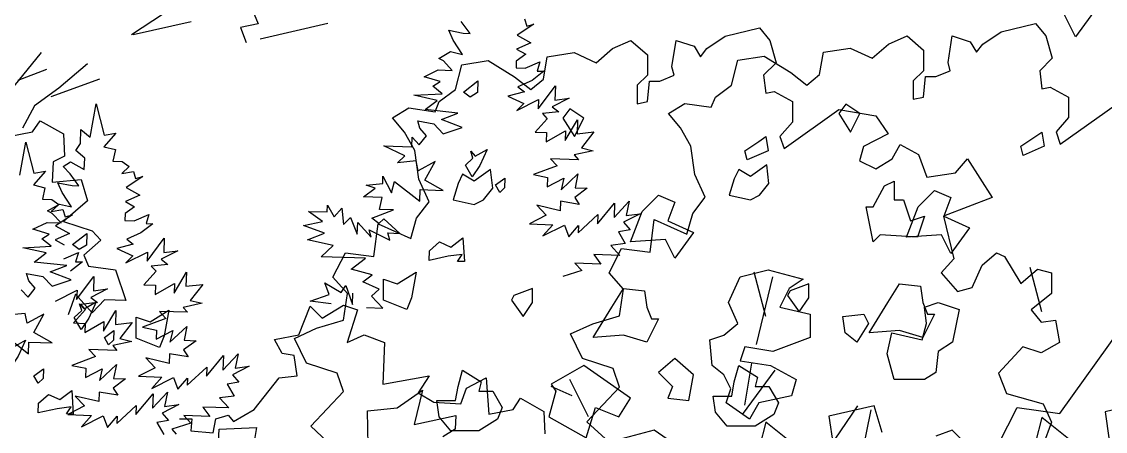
# Model space of a CAD drawing. Header units: inches. Extents: x -11 to 128, y 7 to 56.
# Drawn here: x 27.6 to 28.151, y 23.623 to 23.831 of the extents above; entities that cross this region are included whole.
import ezdxf

# ---------------------------------------------------------------- set-up
doc = ezdxf.new("R2010")
doc.units = ezdxf.units.IN
doc.header["$MEASUREMENT"] = 0
doc.layers.add('CAY', color=94, linetype='Continuous')
doc.layers.add('CAY-3', color=61, linetype='Continuous')
picture_1 = doc.add_image_def('image1.jpg', size_in_pixel=(1680, 1093))

# ---------------------------------------------------------------- blocks, each defined once
blk = doc.blocks.new('A$C76451831')
at = {"layer": 'CAY'}
for p, q in [((1732.8, 1302.8), (1656.2, 1285.1)), ((5930.2, 1214.1), (5920.2, 1227.6)), ((5991.9, 1230.5), (5994.4, 1222.3)), ((5906.3, 1217.6), (5922.5, 1214.3)), ((5911.3, 1206.6), (5906.3, 1217.6)), ((5922.5, 1214.3), (5930.2, 1214.1)), ((6002.6, 1224.7), (5983.6, 1212.2)), ((5994.4, 1222.3), (6002.6, 1224.7)), ((5921.6, 1190.3), (5911.3, 1206.6)), ((5999.1, 1203.5), (5983, 1196.4)), ((5983.6, 1212.2), (5999.1, 1203.5)), ((5894.8, 1185.8), (5908.2, 1193.5)), ((5908.2, 1193.5), (5921.6, 1190.3)), ((5993.3, 1190.6), (5982.6, 1182.8)), ((5983, 1196.4), (5993.3, 1190.6)), ((5900.1, 1182.9), (5894.8, 1185.8)), ((5910.1, 1172.2), (5900.1, 1182.9)), ((5982.6, 1182.8), (5982.3, 1175.1)), ((5992.7, 1174.7), (6009.3, 1181.8)), ((6009.3, 1181.8), (6006.2, 1171.5)), ((5878.2, 1165.1), (5894.3, 1172.7)), ((5894.3, 1172.7), (5910.1, 1172.2)), ((5982.3, 1175.1), (5992.7, 1174.7)), ((6013.9, 1171.3), (6000.4, 1160.8)), ((6006.2, 1171.5), (6013.9, 1171.3)), ((5896.6, 1159.5), (5878.2, 1165.1)), ((5888.2, 1154.3), (5896.6, 1159.5)), ((5898.8, 1145.8), (5888.2, 1154.3)), ((6000.4, 1160.8), (5984.3, 1153.7)), ((5984.3, 1153.7), (5991.8, 1148)), ((6007.4, 1128.9), (6026.9, 1154.9)), ((6026.9, 1154.9), (6026.3, 1138.6)), ((5866.6, 1144.2), (5898.8, 1145.8)), ((5893.1, 1138.3), (5866.6, 1144.2)), ((5991.8, 1148), (5973, 1143.2)), ((5973, 1143.2), (5991.3, 1134.9)), ((6042.3, 1140.8), (6023.3, 1131)), ((6026.3, 1138.6), (6042.3, 1140.8)), ((5879.6, 1127.9), (5893.1, 1138.3)), ((5983.3, 1127), (6007.8, 1139.3)), ((5991.3, 1134.9), (5983.3, 1127)), ((6007.8, 1139.3), (6007.4, 1128.9)), ((6023.3, 1131), (6030.9, 1125.3)), ((5916.6, 1123.9), (5879.6, 1127.9)), ((5897.8, 1116.8), (5916.6, 1123.9)), ((5921.5, 1107.8), (5897.8, 1116.8)), ((6017.4, 1117.6), (6003.8, 1102.2)), ((6030.9, 1125.3), (6012.2, 1123.3)), ((6012.2, 1123.3), (6017.4, 1117.6)), ((6037.9, 1092.9), (6051.8, 1116.4)), ((6051.8, 1116.4), (6051.3, 1100.6)), ((5435.2, 1102.7), (5443.6, 1115.3)), ((5443.6, 1115.3), (5470, 1100.6)), ((5871, 1115), (5889.4, 1111.7)), ((5873.4, 1106.8), (5871, 1115)), ((5880.8, 1098.4), (5873.4, 1106.8)), ((5889.4, 1111.7), (5899.9, 1100.4)), ((5899.9, 1100.4), (5921.5, 1107.8)), ((5407.8, 1097.4), (5435.2, 1102.7)), ((5470, 1100.6), (5471.1, 1075.2)), ((5864.5, 1085.8), (5864.9, 1096.7)), ((5864.9, 1096.7), (5872.8, 1088.2)), ((5872.8, 1088.2), (5880.8, 1098.4)), ((6003.8, 1102.2), (6016.9, 1101.8)), ((6016.5, 1091.4), (6038.3, 1103.8)), ((6016.9, 1101.8), (6016.5, 1091.4)), ((6038.3, 1103.8), (6037.9, 1092.9)), ((6051.3, 1100.6), (6070.4, 1102.6)), ((6070.4, 1102.6), (6056.2, 1084.5)), ((5420.6, 1053.6), (5427.3, 1091)), ((5427.3, 1091), (5436.5, 1055.8)), ((5856.5, 1075.7), (5832.8, 1086.9)), ((5832.8, 1086.9), (5864.5, 1085.8)), ((6069.6, 1081.4), (6048.2, 1076.7)), ((6056.2, 1084.5), (6069.6, 1081.4)), ((5458.4, 1068.9), (5457.3, 1045.7)), ((5471.1, 1075.2), (5458.4, 1068.9)), ((5848, 1067.8), (5856.5, 1075.7)), ((5869.4, 1069.8), (5848, 1067.8)), ((5871.7, 1058.8), (5869.4, 1069.8)), ((5890.7, 1069), (5871.7, 1058.8)), ((5879.1, 1048.1), (5890.7, 1069)), ((6053, 1071.1), (6021.3, 1072.2)), ((6021.3, 1072.2), (6028.7, 1064.2)), ((6048.2, 1076.7), (6053, 1071.1)), ((5449.8, 1058.1), (5436.1, 1042.7)), ((5436.5, 1055.8), (5449.8, 1058.1)), ((6028.7, 1064.2), (6002.1, 1054.3)), ((6033.2, 1037.3), (6052.4, 1055.2)), ((6052.4, 1055.2), (6049.1, 1039.5)), ((5436.1, 1042.7), (5449.1, 1039.5)), ((5457.3, 1045.7), (5490, 1048.9)), ((5490, 1048.9), (5497.4, 1024.6)), ((5812.7, 1042.3), (5831.4, 1044.3)), ((5831.4, 1044.3), (5831.6, 1052.5)), ((5831.6, 1052.5), (5841.4, 1033.6)), ((5841.4, 1033.6), (5844.6, 1046.6)), ((5844.6, 1046.6), (5873.3, 1024.3)), ((5900, 1036.5), (5879.1, 1048.1)), ((6002.1, 1054.3), (6017.8, 1051)), ((6017.8, 1051), (6017.5, 1040.6)), ((6017.5, 1040.6), (6036.4, 1050.3)), ((6036.4, 1050.3), (6033.2, 1037.3)), ((5449.1, 1039.5), (5446.4, 1026.4)), ((5809.5, 1029.2), (5823, 1039.2)), ((5823, 1039.2), (5812.7, 1042.3)), ((5873.3, 1024.3), (5873.7, 1037.4)), ((5873.7, 1037.4), (5900, 1036.5)), ((6062.7, 1039), (6048.8, 1028.6)), ((6049.1, 1039.5), (6062.7, 1039)), ((2228.3, 971.5), (2215.1, 1021.6)), ((5446.4, 1026.4), (5456.8, 1026.1)), ((5464.8, 1020.4), (5456.3, 1012.5)), ((5456.8, 1026.1), (5464.8, 1020.4)), ((5497.4, 1024.6), (5470, 1001.4)), ((5768.6, 1012.1), (5768.9, 1019.8)), ((5768.9, 1019.8), (5776.6, 1006.4)), ((5830.8, 1028.5), (5809.5, 1029.2)), ((5827.6, 1015), (5830.8, 1028.5)), ((6005.9, 1019.7), (6016.3, 1008.4)), ((6032.4, 1013.3), (6005.9, 1019.7)), ((6032.8, 1024.2), (6032.4, 1013.3)), ((6053.9, 1020.7), (6032.8, 1024.2)), ((6048.8, 1028.6), (6053.9, 1020.7)), ((6074.5, 998.7), (6093.9, 1022)), ((6093.3, 1005.7), (6110.2, 1024.2)), ((6093.9, 1022), (6093.3, 1005.7)), ((6110.2, 1024.2), (6107, 1008)), ((2217.8, 939.8), (2236.3, 1016.3)), ((5456.3, 1012.5), (5469.5, 1014.7)), ((5480.2, 1008.9), (5461.2, 996.5)), ((5469.5, 1014.7), (5472, 1006.5)), ((5472, 1006.5), (5480.2, 1008.9)), ((5747.3, 1012.8), (5768.6, 1012.1)), ((5763.2, 1001.4), (5747.3, 1012.8)), ((5776.6, 1006.4), (5785.1, 1016.5)), ((5785.1, 1016.5), (5787.1, 997.8)), ((5819.1, 1004.9), (5843.5, 1014.5)), ((5843.5, 1014.5), (5827.6, 1015)), ((6016.3, 1008.4), (5997.4, 998.7)), ((6052.8, 988.6), (6074.8, 1009.1)), ((6074.8, 1009.1), (6074.5, 998.7)), ((6122.9, 1010.1), (6104, 1000.4)), ((6107, 1008), (6122.9, 1010.1)), ((5461.2, 996.5), (5476.8, 987.8)), ((5470, 1001.4), (5502.7, 990.9)), ((5741.8, 996.7), (5763.2, 1001.4)), ((5765.5, 988.2), (5741.8, 996.7)), ((5787.1, 997.8), (5795.1, 1005.7)), ((5795.1, 1005.7), (5802.6, 986.9)), ((5802.6, 986.9), (5803.1, 1000)), ((5803.1, 1000), (5818.4, 983.6)), ((5827.1, 999.2), (5819.1, 1004.9)), ((5832.7, 1004.4), (5827.1, 999.2)), ((5850.7, 987.9), (5832.7, 1004.4)), ((5997.4, 998.7), (6024.1, 997.7)), ((6024.1, 997.7), (6012.8, 985)), ((6012.8, 985), (6037.3, 997.3)), ((6037.3, 997.3), (6042.2, 983.9)), ((6042.2, 983.9), (6053.1, 996.7)), ((6053.1, 996.7), (6052.8, 988.6)), ((6104, 1000.4), (6111.4, 992)), ((5476.8, 987.8), (5460.6, 980.6)), ((5502.7, 990.9), (5512.2, 980.3)), ((5746.2, 980.7), (5765.5, 988.2)), ((5818.4, 983.6), (5815.9, 991.8)), ((5815.9, 991.8), (5839.5, 980.1)), ((5839.5, 980.1), (5837.1, 988.4)), ((5837.1, 988.4), (5850.7, 987.9)), ((6111.4, 992), (6098.2, 989.7)), ((6098.2, 989.7), (6105.9, 976.3)), ((5460.6, 980.6), (5470.9, 974.8)), ((5512.2, 980.3), (5493.2, 963.4)), ((5775.4, 974.2), (5746.2, 980.7)), ((5761.9, 961.5), (5775.4, 974.2)), ((6105.9, 976.3), (6089.5, 974.1)), ((6089.5, 974.1), (6099.9, 962.9)), ((5470.3, 959), (5486.9, 966.1)), ((5486.9, 966.1), (5483.8, 955.8)), ((5493.2, 963.4), (5498.5, 950.8)), ((5812.1, 959.8), (5761.9, 961.5)), ((5795.8, 947.2), (5812.1, 959.8)), ((6070.5, 963.9), (6078.3, 953.2)), ((6099.9, 962.9), (6070.5, 963.9)), ((5491.5, 955.5), (5478, 945.1)), ((5483.8, 955.8), (5491.5, 955.5)), ((5498.5, 950.8), (5529.1, 946.6)), ((5529.1, 946.6), (5540.7, 911.8)), ((5819.6, 940.9), (5795.8, 947.2)), ((6056.8, 945.8), (6035.2, 938.9)), ((6078.3, 953.2), (6048.9, 954.2)), ((6048.9, 954.2), (6056.8, 945.8)), ((5485, 913.1), (5504.5, 939.2)), ((5504.5, 939.2), (5503.9, 922.9)), ((5808.9, 933.2), (5819.6, 940.9)), ((5827.2, 924.8), (5808.9, 933.2)), ((5460.9, 911.2), (5485.4, 923.5)), ((5485.4, 923.5), (5485, 913.1)), ((5519.9, 925), (5501, 915.3)), ((5503.9, 922.9), (5519.9, 925)), ((5770.8, 918.6), (5765.8, 931.9)), ((5765.8, 931.9), (5784.4, 920.9)), ((5784.4, 920.9), (5789.7, 928.8)), ((5789.7, 928.8), (5797.1, 907.3)), ((5797.1, 907.3), (5797.6, 920.4)), ((5818.7, 916.9), (5827.2, 924.8)), ((2201.9, 860.6), (2238.9, 910.7)), ((2204.6, 871.1), (2212.5, 918.7)), ((5483.7, 919.1), (5475.3, 895.9)), ((5502.7, 898.1), (5483.7, 919.1)), ((5508.5, 909.6), (5489.8, 907.5)), ((5501, 915.3), (5508.5, 909.6)), ((5516.4, 912.8), (5502.7, 898.1)), ((5540.7, 911.8), (5516.4, 912.8)), ((5749.2, 911.2), (5770.8, 918.6)), ((5773.1, 908.1), (5749.2, 911.2)), ((5831.4, 903.4), (5818.7, 916.9)), ((2027.8, 857.9), (2006.6, 900.2)), ((5495.1, 901.9), (5481.4, 886.5)), ((5489.8, 907.5), (5495.1, 901.9)), ((5515.5, 877.1), (5529.5, 900.7)), ((5529.5, 900.7), (5528.9, 884.8)), ((5812.9, 904), (5831.4, 903.4)), ((2009.3, 881.7), (1985.5, 892.2)), ((5481.4, 886.5), (5494.5, 886)), ((5494.1, 875.6), (5515.9, 888)), ((5494.5, 886), (5494.1, 875.6)), ((5515.9, 888), (5515.5, 877.1)), ((5528.9, 884.8), (5548, 886.9)), ((5548, 886.9), (5533.8, 868.8)), ((2281, 794.5), (2332.5, 870.4)), ((2326.2, 761), (2347.8, 865.6)), ((2491.6, 827), (2512.8, 868.3)), ((2512.8, 868.3), (2561.2, 861.8)), ((5547.3, 865.6), (5525.8, 860.9)), ((5525.8, 860.9), (5530.6, 855.3)), ((5533.8, 868.8), (5547.3, 865.6)), ((5506.3, 848.5), (5479.7, 838.5)), ((5498.9, 856.4), (5506.3, 848.5)), ((5530.6, 855.3), (5498.9, 856.4)), ((5479.7, 838.5), (5495.4, 835.2)), ((5495.4, 835.2), (5495.1, 824.8)), ((5495.1, 824.8), (5514, 834.6)), ((5510.8, 821.5), (5530, 839.5)), ((5514, 834.6), (5510.8, 821.5)), ((5530, 839.5), (5526.8, 823.7)), ((5540.3, 823.2), (5526.4, 812.8)), ((5526.8, 823.7), (5540.3, 823.2)), ((5526.4, 812.8), (5531.5, 805)), ((5510, 797.5), (5483.5, 803.9)), ((5483.5, 803.9), (5494, 792.7)), ((5510.4, 808.4), (5510, 797.5)), ((5531.5, 805), (5510.4, 808.4)), ((5552.1, 782.9), (5571.5, 806.3)), ((5570.9, 790), (5587.9, 808.4)), ((5571.5, 806.3), (5570.9, 790)), ((5587.9, 808.4), (5584.6, 792.2)), ((5494, 792.7), (5475, 782.9)), ((5530.4, 772.8), (5552.4, 793.3)), ((5552.4, 793.3), (5552.1, 782.9)), ((5600.5, 794.4), (5581.6, 784.6)), ((5584.6, 792.2), (5600.5, 794.4)), ((5475, 782.9), (5501.7, 782)), ((5501.7, 782), (5490.4, 769.2)), ((5490.4, 769.2), (5514.9, 781.5)), ((5514.9, 781.5), (5519.8, 768.2)), ((5519.8, 768.2), (5530.7, 781)), ((5530.7, 781), (5530.4, 772.8)), ((5589, 776.2), (5575.8, 773.9)), ((5575.8, 773.9), (5583.5, 760.5)), ((5581.6, 784.6), (5589, 776.2))]:
    blk.add_line(p, q, dxfattribs=at)
for points in [[(4325.7, 2148.1), (4326.7, 2161.8), (4368.9, 2163.9), (4363.7, 2132.3)], [(4495.5, 2123.9), (4494.4, 2182.9), (4528.2, 2186.1), (4556.7, 2206.1), (4547.2, 2167.1), (4594.6, 2177.6), (4593.6, 2161.8), (4579.9, 2153.4)], [(5682, 1245), (5690.4, 1225), (5670.4, 1220.8), (5676.7, 1203.9)], [(1738.5, 824), (1713.4, 847.2), (1750.3, 886.5), (1743.2, 907.3), (1708.6, 918.7), (1694.9, 946.6), (1720, 958), (1750.3, 967.1), (1755, 997.4), (1738.5, 1015.9), (1752.7, 1043.4), (1784.9, 1039.1), (1789.6, 1076), (1826.6, 1059.5), (1833.2, 1082.7), (1847.4, 1101.2), (1835.6, 1126.7), (1831.3, 1159), (1819.5, 1179.8), (1805.7, 1196), (1824.2, 1207.4), (1854.1, 1203), (1858.8, 1214.4), (1877.3, 1228.2), (1884.3, 1256.1), (1914.2, 1260.8), (1944.1, 1242.4), (1962.6, 1228.2), (1976.7, 1240), (1981, 1265.2), (2011.3, 1269.9), (2036.5, 1258.5), (2054.9, 1274.6), (2075.8, 1283.7), (2094.3, 1267.5), (2094.3, 1244.3), (2082.9, 1232.9), (2082.9, 1212.1), (2094.3, 1214.4), (2096.6, 1237.6), (2108.4, 1237.6), (2124.5, 1244.3), (2122.2, 1253.8), (2126.9, 1283.7), (2147.3, 1277), (2154.4, 1265.2), (2161.5, 1274.6), (2182.3, 1288.4), (2221.2, 1297.8), (2233, 1283.7), (2240.1, 1258.5), (2225.9, 1244.3), (2228.3, 1223.9), (2237.7, 1225.8), (2258.6, 1214.4), (2258.6, 1191.2), (2244.4, 1175.1), (2249.1, 1161.4), (2311.2, 1205.4), (2352.9, 1198.3), (2366.7, 1177.9), (2339.1, 1163.7), (2334.4, 1147.6), (2352.9, 1138.5), (2371.4, 1149.9), (2380.4, 1166.1), (2401.2, 1154.7), (2410.7, 1129.1), (2442.9, 1133.8), (2456.7, 1149.9), (2484.6, 1105.9), (2429.6, 1084.7), (2441, 1036.7), (2426.8, 1020.6), (2445.3, 999.7), (2461.8, 1004.1), (2473.2, 1029.6), (2489.3, 1043.4), (2498.7, 1039.1), (2517.2, 1008.8), (2535.7, 1024.9), (2551.8, 1020.6), (2551.8, 997.4), (2528.6, 978.9), (2540, 965.1), (2556.1, 967.1), (2560.8, 941.9), (2540, 930.1), (2519.2, 937.2), (2491.7, 907.3), (2500.7, 884.1), (2542.4, 872.7), (2551.8, 851.9), (2542.4, 826.3)], [(2360, 840.1), (2350.9, 870.4), (2299.8, 858.6), (2304.6, 826.3)], [(2260.5, 826.3), (2228.3, 851.9), (2221.2, 824)], [(5595.5, 1244), (5547, 1212.3)], [(5614.5, 1227.1), (5549.1, 1212.3)], [(1365.3, 951.6), (1394, 929.3), (1394.4, 942.4), (1420.7, 941.5), (1399.8, 953.1), (1411.4, 974), (1392.5, 963.8), (1390.1, 974.8), (1368.8, 972.8)], [(1385.6, 1001.7), (1393.5, 993.3), (1401.6, 1003.4), (1394.2, 1011.8), (1391.7, 1020.1), (1410.2, 1016.7), (1420.7, 1005.5), (1442.2, 1012.9), (1418.5, 1021.8), (1437.3, 1028.9), (1400.3, 1032.9), (1413.8, 1043.3), (1387.3, 1049.2), (1419.5, 1050.8), (1409, 1059.4), (1417.3, 1064.5), (1398.9, 1070.1), (1415, 1077.7), (1430.9, 1077.2), (1420.8, 1088), (1415.5, 1090.9), (1428.9, 1098.6), (1442.4, 1095.4), (1432.1, 1111.6), (1427, 1122.6), (1443.2, 1119.4), (1450.9, 1119.1), (1441, 1132.6), (1433.1, 1141), (1441.4, 1146.2), (1457, 1137.5), (1457.5, 1150.6), (1447.3, 1159.1), (1452.6, 1167.1), (1453.1, 1182.9), (1463.7, 1174.4), (1470.5, 1211.8), (1479.7, 1176.6), (1492.9, 1178.8), (1479.2, 1163.4), (1492.2, 1160.3), (1489.5, 1147.2), (1499.9, 1146.8), (1507.9, 1141.1), (1499.4, 1133.3), (1512.7, 1135.5), (1515.1, 1127.3), (1523.3, 1129.7), (1504.3, 1117.2), (1519.9, 1108.5), (1503.8, 1101.4), (1514, 1095.6), (1503.3, 1087.8), (1503, 1080.1), (1513.4, 1079.7), (1530, 1086.9), (1526.9, 1076.5), (1534.6, 1076.3), (1521.1, 1065.9), (1505, 1058.7), (1512.5, 1053), (1493.8, 1048.2), (1512, 1039.9), (1504.1, 1032), (1528.5, 1044.3), (1528.1, 1033.9), (1547.6, 1060), (1547.1, 1043.7), (1563, 1045.8), (1544.1, 1036.1), (1551.6, 1030.3), (1532.9, 1028.3), (1538.2, 1022.7), (1524.5, 1007.3), (1537.6, 1006.8), (1537.3, 996.4), (1559, 1008.8), (1558.6, 997.9), (1572.6, 1021.5), (1572, 1005.6), (1591.1, 1007.7), (1576.9, 989.6), (1590.4, 986.4), (1568.9, 981.7), (1573.7, 976.1), (1542, 977.2), (1549.5, 969.2), (1522.8, 959.3), (1538.6, 956), (1538.2, 945.6), (1557.1, 955.4), (1554, 942.3), (1573.2, 960.2), (1569.9, 944.5), (1583.5, 944), (1569.5, 933.6), (1574.7, 925.7), (1553.5, 929.2), (1553.1, 918.3), (1526.6, 924.7), (1537.1, 913.4), (1518.2, 903.7), (1544.9, 902.7), (1533.5, 890), (1558, 902.3), (1563, 889), (1573.8, 901.7), (1573.5, 893.6), (1595.6, 914.1), (1595.2, 903.7), (1614.6, 927.1), (1614, 910.8), (1631, 929.2), (1627.7, 913), (1643.6, 915.2), (1624.7, 905.4), (1632.1, 897), (1618.9, 894.7), (1626.6, 881.3), (1610.2, 879.2), (1620.7, 867.9), (1591.3, 868.9), (1599.1, 858.2), (1569.6, 859.3), (1577.5, 850.8), (1556, 843.9), (1561.2, 838.3)], [(5444.7, 1192.3), (5399.3, 1136.4)], [(5497.4, 1179.7), (5464.7, 1152.2), (5437.3, 1132.2), (5423.6, 1106.9)], [(5451, 1173.3), (5418.3, 1160.7)], [(5456.3, 1142.7), (5511.1, 1162.8)], [(5963.8, 1034.3), (5959.1, 1042.6), (5969.8, 1050.4), (5969.4, 1039.5), (5963.8, 1034.3)], [(1484.5, 939.3), (1479.8, 947.6), (1490.5, 955.4), (1490.1, 944.5), (1484.5, 939.3)], [(5441.4, 818.5), (5436.7, 826.9), (5447.4, 834.6), (5447, 823.8), (5441.4, 818.5)]]:
    blk.add_lwpolyline(points, dxfattribs=at)
for points in [[(2523.5, 1367), (2551.2, 1394.7), (2578.9, 1382.8), (2567, 1351.1), (2610.6, 1331.3), (2578.9, 1287.8), (2563.1, 1319.5), (2503.7, 1315.5)], [(2022.5, 1195.9), (2006.6, 1206.4), (1998.7, 1195.9), (2011.9, 1174.8)], [(2220.4, 1169.5), (2228.3, 1174.8), (2231, 1158.9), (2207.2, 1148.4), (2204.6, 1158.9)], [(5922.9, 1147.7), (5939.2, 1160.3), (5938.7, 1147.1), (5930.4, 1142)], [(1919.5, 1116.7), (1916.9, 1137.8), (1898.4, 1124.6), (1885.2, 1132.5), (1880, 1122), (1874.7, 1103.5), (1898.4, 1098.2), (1909, 1103.5)], [(2362.9, 1119.3), (2373.5, 1124.6), (2373.5, 1103.5), (2384.1, 1103.5), (2392, 1079.7), (2407.8, 1085), (2399.9, 1061.2), (2357.7, 1063.9), (2349.7, 1055.9), (2341.8, 1095.6), (2349.7, 1095.6)], [(2088.5, 1090.3), (2106.9, 1108.8), (2125.4, 1100.8), (2117.5, 1079.7), (2146.5, 1066.5), (2125.4, 1037.5), (2114.9, 1058.6), (2075.3, 1055.9)], [(5925, 1065.1), (5933.4, 1073), (5931, 1080.8), (5936.2, 1075.1), (5949.6, 1082.8), (5941.3, 1064.5), (5932.7, 1051.7)], [(1443.6, 1052.7), (1459.9, 1065.3), (1459.5, 1052.2), (1451.1, 1047)], [(1795.5, 989.9), (1795.5, 1013.7), (1811.3, 1008.4), (1832.5, 1021.6), (1827.2, 992.6), (1821.9, 979.4)], [(2209.9, 855.3), (2183.5, 873.8), (2188.8, 889.6), (2180.8, 905.5), (2167.6, 916), (2165, 945.1), (2180.8, 950.3), (2196.7, 963.5), (2186.1, 987.3), (2199.3, 1016.3), (2231, 1024.3), (2270.6, 1013.7), (2254.7, 1003.1), (2244.2, 982), (2278.5, 974.1), (2278.5, 947.7), (2257.4, 939.8), (2236.3, 931.9), (2204.6, 937.1), (2199.3, 921.3), (2233.6, 916), (2262.7, 900.2), (2257.4, 881.7), (2220.4, 873.8)], [(1943.3, 995.2), (1940.7, 989.9), (1953.9, 971.5), (1964.4, 987.3), (1964.4, 1003.1)], [(2054.1, 982), (2067.3, 1003.1), (2091.1, 1000.5), (2093.7, 982), (2099, 968.8), (2106.9, 968.8), (2093.7, 942.4), (2067.3, 950.3), (2033, 947.7)], [(1445.7, 970.1), (1454.1, 978), (1451.7, 985.8), (1456.9, 980.2), (1470.4, 987.9), (1462, 969.6), (1453.4, 956.7)], [(2365.6, 929.2), (2370.9, 953), (2405.2, 945.1), (2410.4, 963.5), (2407.8, 982), (2423.6, 987.3), (2447.4, 979.4), (2439.5, 942.4), (2423.6, 931.9), (2421, 908.1), (2407.8, 900.2), (2373.5, 900.2)], [(5923.9, 955.9), (5916.2, 956.2), (5921.4, 964.1), (5905.5, 962), (5884.1, 957.3), (5884.4, 968.1), (5895.7, 978.2), (5908.6, 972.3), (5922.1, 982.7)], [(2318.1, 953), (2315.4, 971.5), (2339.2, 974.1), (2344.5, 963.5), (2331.3, 942.4)], [(2141.2, 876.4), (2146.5, 905.5), (2125.4, 923.9), (2106.9, 908.1), (2122.8, 892.2), (2117.5, 879)], [(1903.7, 887), (1919.5, 887), (1930.1, 868.5), (1924.8, 855.3), (1903.7, 842.1), (1872, 842.1), (1858.8, 857.9), (1856.2, 876.4), (1877.3, 876.4), (1880, 892.2), (1885.2, 910.7), (1906.4, 897.5)], [(2062.1, 857.9), (2075.3, 879), (2022.5, 916), (1985.5, 894.9), (1990.8, 887), (1982.9, 857.9), (2025.1, 834.2), (2035.7, 868.5)], [(5552.4, 869.2), (5552.4, 892.9), (5568.2, 887.7), (5589.3, 900.9), (5584, 871.8), (5578.8, 858.6)], [(1444.6, 860.9), (1436.9, 861.2), (1442.2, 869.2), (1426.3, 867), (1404.8, 862.3), (1405.2, 873.2), (1416.4, 883.2), (1429.3, 877.3), (1442.8, 887.7)], [(5402.6, 849.4), (5411, 857.2), (5408.6, 865), (5413.8, 859.4), (5427.2, 867.1), (5418.9, 848.8), (5410.3, 835.9)]]:
    blk.add_lwpolyline(points, close=True, dxfattribs=at)
at = {"layer": 'CAY-3'}
for p, q in [((2561.2, 861.8), (2631.1, 959.1)), ((6577.4, 899), (6564.2, 949.2))]:
    blk.add_line(p, q, dxfattribs=at)
for points in [[(6161.9, 749.1), (6138.7, 765.3), (6087.6, 751.5), (6062.4, 774.7), (6099.4, 814), (6092.3, 834.9), (6057.7, 846.3), (6043.9, 874.2), (6069.1, 885.6), (6099.4, 894.6), (6104.1, 924.9), (6087.6, 943.4), (6101.7, 970.9), (6134, 966.6), (6138.7, 1003.6), (6175.6, 987), (6182.3, 1010.2), (6196.5, 1028.7), (6184.7, 1054.3), (6180.3, 1086.5), (6168.5, 1107.4), (6154.8, 1123.5), (6173.3, 1134.9), (6203.1, 1130.6), (6207.9, 1142), (6226.3, 1155.7), (6233.4, 1183.7), (6263.3, 1188.4), (6293.2, 1169.9), (6311.6, 1155.7), (6325.8, 1167.5), (6330.1, 1192.7), (6360.4, 1197.4), (6385.5, 1186), (6404, 1202.1), (6424.8, 1211.2), (6443.3, 1195.1), (6443.3, 1171.9), (6431.9, 1160.5), (6431.9, 1139.6), (6443.3, 1142), (6445.7, 1165.2), (6457.5, 1165.2), (6473.6, 1171.9), (6471.2, 1181.3), (6475.9, 1211.2), (6496.4, 1204.5), (6503.5, 1192.7), (6510.5, 1202.1), (6531.4, 1215.9), (6570.3, 1225.3), (6582.1, 1211.2), (6589.1, 1186), (6575, 1171.9), (6577.4, 1151.4), (6586.8, 1153.4), (6607.6, 1142), (6607.6, 1118.8), (6593.5, 1102.7), (6598.2, 1088.9), (6660.3, 1132.9)], [(6700, 797.9), (6648.9, 786.1), (6653.6, 753.8), (6609.6, 753.8), (6577.4, 779.4), (6570.3, 751.5), (6570.3, 725.9), (6595.8, 712.2), (6611.9, 735.4), (6630.4, 724), (6644.6, 700.8), (6632.8, 677.6), (6616.7, 689), (6607.6, 659.1), (6651.2, 645.3)], [(6496.4, 744.4), (6475.9, 765.3), (6457.5, 758.6)], [(5601.5, 778.1), (5615.2, 778.1), (5614.1, 764.4), (5639.4, 762.3), (5642.6, 778.1), (5656.3, 782.3), (5662.6, 774.9), (5685.8, 788.7), (5714.3, 824.5), (5734.4, 826.6), (5731.2, 849.8), (5717.5, 851.9), (5709, 867.8), (5736.5, 873), (5749.1, 905.7), (5762.8, 892), (5787.1, 906.8), (5802.9, 901.5), (5791.3, 864.6), (5810.3, 873), (5833.5, 864.6), (5831.4, 817.1), (5884.1, 826.6), (5871.5, 807.6), (5889.4, 797.1), (5920, 795), (5926.3, 812.9), (5948.5, 824.5), (5951.6, 783.4), (5979, 788.7), (5987.5, 801.3), (6013.8, 786.5), (6014.9, 761.2)]]:
    blk.add_lwpolyline(points, dxfattribs=at)
for points in [[(6371.5, 1123.4), (6355.7, 1134), (6347.8, 1123.4), (6361, 1102.3)], [(6569.5, 1097), (6577.4, 1102.3), (6580, 1086.5), (6556.3, 1075.9), (6553.6, 1086.5)], [(6268.6, 1044.2), (6266, 1065.3), (6247.5, 1052.1), (6234.3, 1060.1), (6229, 1049.5), (6223.7, 1031), (6247.5, 1025.7), (6258, 1031)], [(6437.5, 1017.8), (6456, 1036.3), (6474.5, 1028.4), (6466.5, 1007.2), (6495.6, 994), (6474.5, 965), (6463.9, 986.1), (6424.3, 983.5)], [(6292.4, 922.8), (6289.7, 917.5), (6302.9, 899), (6313.5, 914.8), (6313.5, 930.7)], [(6403.2, 909.6), (6416.4, 930.7), (6440.2, 928), (6442.8, 909.6), (6448.1, 896.4), (6456, 896.4), (6442.8, 870), (6416.4, 877.9), (6382.1, 875.2)], [(6252.8, 814.5), (6268.6, 814.5), (6279.2, 796), (6273.9, 782.8), (6252.8, 769.6), (6221.1, 769.6), (6207.9, 785.5), (6205.3, 803.9), (6226.4, 803.9), (6229, 819.8), (6234.3, 838.3), (6255.4, 825.1)]]:
    blk.add_lwpolyline(points, close=True, dxfattribs=at)

msp = doc.modelspace()

# ---------------------------------------------------------------- block references
at = {"layer": 'CAY', "xscale": 0.0004489089019145984, "yscale": 0.0004489089019145984, "zscale": 0.0004489089019145984}
for p in [(25.16589, 23.27991), (26.97796, 23.24511), (25.7583, 22.65341)]:
    msp.add_blockref('A$C76451831', p, dxfattribs=at)

# ---------------------------------------------------------------- pictures from other files: only their frames are drawn
image = msp.add_image(picture_1, insert=(12.49661, 7.37723), size_in_units=(74.4025, 48.40591))
image.dxf.flags = 6

doc.saveas('drawing.dxf')
